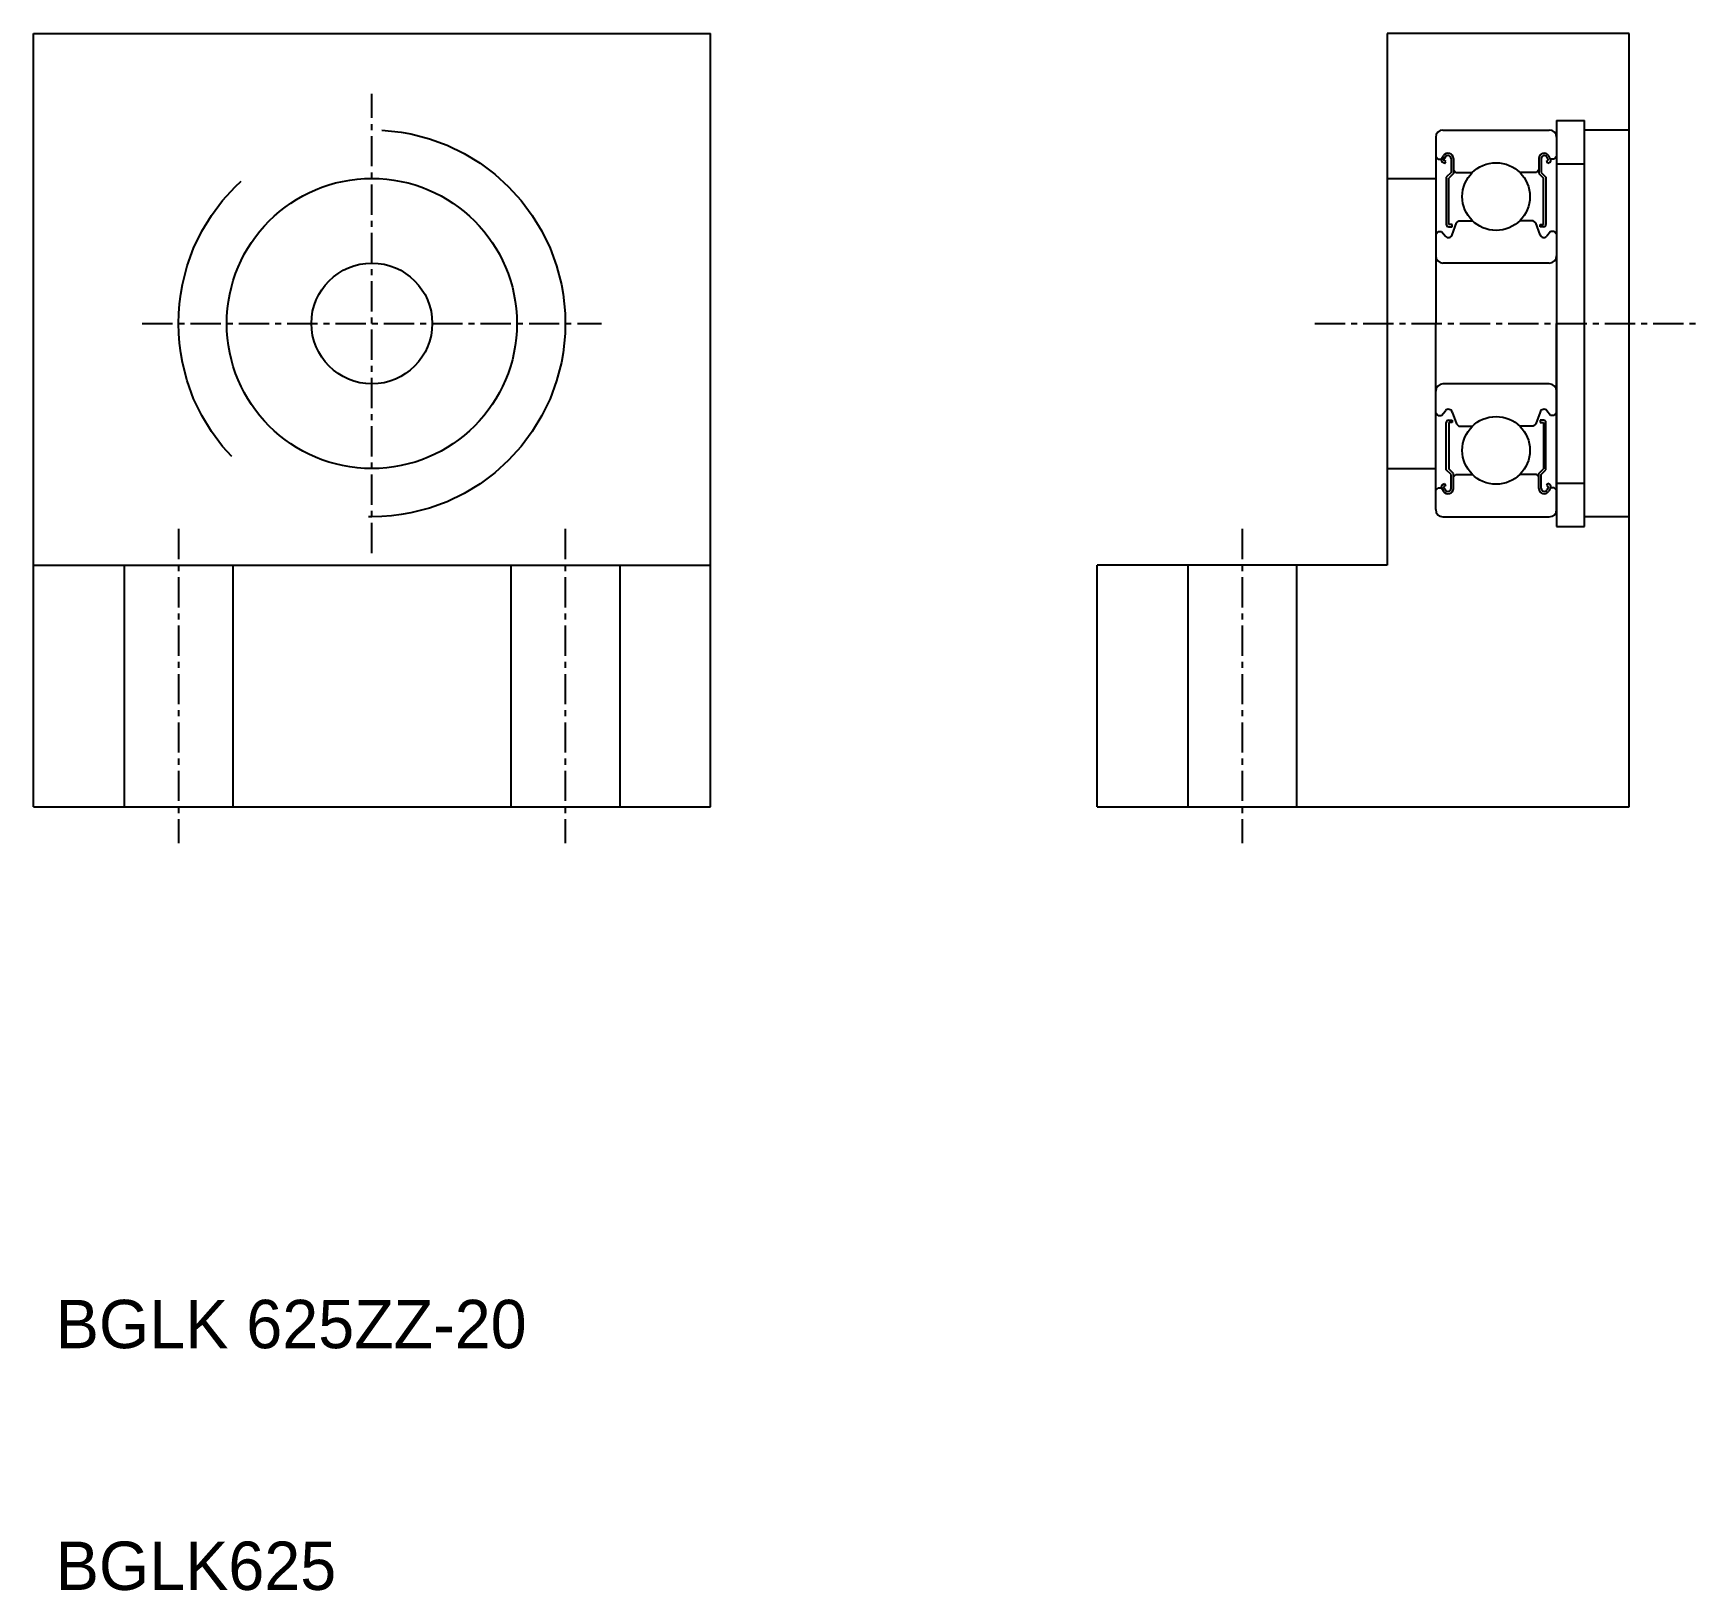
# Model space of a CAD drawing. Extents: x 76.3 to 145.3, y 63.6 to 128.
import ezdxf

# ---------------------------------------------------------------- set-up
doc = ezdxf.new("R2010")
doc.units = 0
doc.linetypes.add('CENTER', pattern=[2, 1.25, -0.25, 0.25, -0.25])
doc.linetypes.add('DASHED', pattern=[19.05, 12.7, -6.35])
doc.layers.get('0').update_dxf_attribs({"linetype": 'CONTINUOUS'})
doc.layers.add('CENTER', color=1, linetype='CENTER')

msp = doc.modelspace()

# ---------------------------------------------------------------- linework, layer by layer
for p, q in [((76.251, 96.002), (76.251, 128.002)), ((76.251, 128.002), (104.251, 128.002)), ((104.251, 96.002), (104.251, 128.002)), ((132.251, 128.002), (132.251, 106.002)), ((142.251, 128.002), (132.251, 128.002)), ((142.251, 96.002), (142.251, 128.002)), ((139.251, 124.402), (139.251, 116.002)), ((139.251, 124.402), (140.411, 124.402)), ((140.411, 107.602), (140.411, 124.402)), ((134.251, 123.702), (134.251, 116.002)), ((134.551, 124.002), (138.951, 124.002)), ((139.251, 123.702), (139.251, 116.002)), ((142.251, 124.002), (140.411, 124.002)), ((134.251, 122.902), (134.351, 122.802)), ((134.495, 122.802), (134.575, 122.937)), ((134.58, 122.753), (134.66, 122.888)), ((134.886, 122.827), (134.886, 122.252)), ((134.984, 122.827), (134.984, 122.212)), ((138.517, 122.827), (138.517, 122.212)), ((138.615, 122.827), (138.615, 122.252)), ((138.922, 122.753), (138.842, 122.888)), ((139.006, 122.802), (138.926, 122.937)), ((139.251, 122.902), (139.151, 122.802)), ((139.251, 123.302), (139.251, 107.602)), ((134.351, 122.802), (134.495, 122.802)), ((134.531, 122.669), (134.616, 122.62)), ((134.664, 122.704), (134.58, 122.753)), ((134.616, 122.62), (134.664, 122.704)), ((134.886, 122.252), (134.691, 122.057)), ((134.984, 122.212), (134.788, 122.016)), ((134.984, 122.352), (135.084, 122.252)), ((135.084, 122.252), (135.771, 122.252)), ((138.417, 122.252), (137.73, 122.252)), ((138.517, 122.352), (138.417, 122.252)), ((138.517, 122.212), (138.713, 122.016)), ((138.615, 122.252), (138.811, 122.057)), ((138.837, 122.704), (138.922, 122.753)), ((138.886, 122.62), (138.837, 122.704)), ((138.97, 122.669), (138.886, 122.62)), ((139.151, 122.802), (139.006, 122.802)), ((139.251, 122.602), (140.411, 122.602)), ((134.691, 122.057), (134.691, 120.1)), ((134.788, 120.1), (134.788, 122.016)), ((138.713, 120.1), (138.713, 122.016)), ((138.811, 122.057), (138.811, 120.1)), ((134.935, 120.1), (134.788, 120.1)), ((134.935, 119.668), (135.114, 120.158)), ((134.935, 120.002), (134.935, 120.1)), ((135.114, 120.158), (135.214, 120.252)), ((135.214, 120.252), (135.771, 120.252)), ((138.288, 120.252), (137.73, 120.252)), ((138.388, 120.158), (138.288, 120.252)), ((138.566, 119.668), (138.388, 120.158)), ((138.566, 120.002), (138.566, 120.1)), ((138.566, 120.1), (138.713, 120.1)), ((134.251, 119.702), (134.351, 119.802)), ((134.351, 119.802), (134.495, 119.802)), ((134.495, 119.802), (134.652, 119.61)), ((134.788, 120.002), (134.935, 120.002)), ((138.713, 120.002), (138.566, 120.002)), ((139.006, 119.802), (138.849, 119.61)), ((139.151, 119.802), (139.006, 119.802)), ((139.251, 119.702), (139.151, 119.802)), ((138.951, 118.502), (134.551, 118.502)), ((134.251, 108.302), (134.251, 116.002)), ((139.251, 108.302), (139.251, 116.002)), ((138.951, 113.502), (134.551, 113.502)), ((134.251, 112.302), (134.351, 112.202)), ((134.351, 112.202), (134.495, 112.202)), ((134.495, 112.202), (134.652, 112.395)), ((134.691, 109.948), (134.691, 111.904)), ((134.788, 112.002), (134.935, 112.002)), ((134.788, 111.904), (134.788, 109.988)), ((134.935, 111.904), (134.788, 111.904)), ((134.935, 112.337), (135.114, 111.846)), ((134.935, 112.002), (134.935, 111.904)), ((135.114, 111.846), (135.214, 111.752)), ((138.388, 111.846), (138.288, 111.752)), ((138.566, 112.337), (138.388, 111.846)), ((138.566, 112.002), (138.566, 111.904)), ((138.713, 112.002), (138.566, 112.002)), ((138.566, 111.904), (138.713, 111.904)), ((138.713, 111.904), (138.713, 109.988)), ((138.811, 109.948), (138.811, 111.904)), ((139.006, 112.202), (138.849, 112.395)), ((139.151, 112.202), (139.006, 112.202)), ((139.251, 112.302), (139.151, 112.202)), ((135.214, 111.752), (135.771, 111.752)), ((138.288, 111.752), (137.73, 111.752)), ((134.886, 109.752), (134.691, 109.948)), ((134.984, 109.793), (134.788, 109.988)), ((134.886, 109.177), (134.886, 109.752)), ((134.984, 109.177), (134.984, 109.793)), ((134.984, 109.652), (135.084, 109.752)), ((135.084, 109.752), (135.771, 109.752)), ((138.417, 109.752), (137.73, 109.752)), ((138.517, 109.652), (138.417, 109.752)), ((138.517, 109.793), (138.713, 109.988)), ((138.517, 109.177), (138.517, 109.793)), ((138.615, 109.752), (138.811, 109.948)), ((138.615, 109.177), (138.615, 109.752)), ((134.251, 109.102), (134.351, 109.202)), ((134.351, 109.202), (134.495, 109.202)), ((134.495, 109.202), (134.575, 109.067)), ((134.531, 109.336), (134.616, 109.385)), ((134.664, 109.3), (134.58, 109.251)), ((134.58, 109.251), (134.66, 109.116)), ((134.616, 109.385), (134.664, 109.3)), ((138.886, 109.385), (138.837, 109.3)), ((138.837, 109.3), (138.922, 109.251)), ((138.922, 109.251), (138.842, 109.116)), ((138.97, 109.336), (138.886, 109.385)), ((139.006, 109.202), (138.926, 109.067)), ((139.151, 109.202), (139.006, 109.202)), ((139.251, 109.102), (139.151, 109.202)), ((139.251, 109.402), (140.411, 109.402)), ((134.551, 108.002), (138.951, 108.002)), ((142.251, 108.002), (140.411, 108.002)), ((139.251, 107.602), (140.411, 107.602)), ((76.251, 106.002), (104.251, 106.002)), ((132.251, 106.002), (120.251, 106.002)), ((120.251, 96.002), (120.251, 106.002)), ((76.251, 96.002), (104.251, 96.002)), ((120.251, 96.002), (142.251, 96.002))]:
    msp.add_line(p, q)
at = {"color": 7, "linetype": 'CONTINUOUS'}
for p, q in [((132.251, 122.002), (134.251, 122.002)), ((132.251, 110.002), (134.251, 110.002))]:
    msp.add_line(p, q, dxfattribs=at)
at = {"color": 3, "linetype": 'DASHED'}
for p, q in [((80.001, 106.002), (80.001, 96.002)), ((84.501, 106.002), (84.501, 96.002)), ((96.001, 106.002), (96.001, 96.002)), ((100.501, 106.002), (100.501, 96.002)), ((124.001, 106.002), (124.001, 96.002)), ((128.501, 106.002), (128.501, 96.002))]:
    msp.add_line(p, q, dxfattribs=at)
msp.add_circle((90.251, 116.002), 8, dxfattribs=at)
for centre, radius in [((136.751, 121.252), 1.4), ((90.251, 116.002), 6), ((90.251, 116.002), 2.5), ((136.751, 110.752), 1.4)]:
    msp.add_circle(centre, radius)
for centre, radius, start, end in [((134.551, 123.702), 0.3, 90, 180), ((138.951, 123.702), 0.3, 0, 90), ((134.765, 122.827), 0.219, 0, 150.00027), ((134.765, 122.827), 0.121, 0, 150.00005), ((138.737, 122.827), 0.219, 29.99973, 180), ((138.737, 122.827), 0.121, 29.99995, 180), ((134.58, 122.753), 0.0978, 150.01376, 239.99626), ((138.922, 122.753), 0.0978, 300.00374, 29.98624), ((134.788, 120.1), 0.0978, 180.00005, 270.00003), ((138.713, 120.1), 0.0978, 269.99997, 359.99995), ((134.778, 119.715), 0.164, 220.00009, 343.15288), ((138.723, 119.715), 0.164, 196.84712, 319.99991), ((134.551, 118.802), 0.3, 180, 270), ((138.951, 118.802), 0.3, 270, 0), ((134.551, 113.202), 0.3, 90, 180), ((138.951, 113.202), 0.3, 0, 90), ((134.778, 112.289), 0.164, 16.84712, 139.99991), ((134.788, 111.904), 0.0978, 89.99997, 179.99995), ((138.723, 112.289), 0.164, 40.00009, 163.15288), ((138.713, 111.904), 0.0978, 0.00005, 90.00003), ((134.58, 109.251), 0.0978, 120.00374, 209.98624), ((134.765, 109.177), 0.219, 209.99973, 0), ((134.765, 109.177), 0.121, 209.99995, 0), ((138.737, 109.177), 0.219, 180, 330.00027), ((138.737, 109.177), 0.121, 180, 330.00005), ((138.922, 109.251), 0.0978, 330.01376, 59.99626), ((134.551, 108.302), 0.3, 180, 270), ((138.951, 108.302), 0.3, 270, 0)]:
    msp.add_arc(centre, radius, start, end)
at = {"layer": 'CENTER', "color": 1, "linetype": 'CENTER'}
for p, q in [((90.251, 106.502), (90.251, 125.502)), ((80.751, 116.002), (99.751, 116.002)), ((129.251, 116.002), (145.251, 116.002)), ((82.251, 107.502), (82.251, 94.502)), ((98.251, 107.502), (98.251, 94.502)), ((126.251, 107.502), (126.251, 94.502))]:
    msp.add_line(p, q, dxfattribs=at)

# ---------------------------------------------------------------- texts
for s, p in [('BGLK 625ZZ-20', (77.179, 73.615)), ('BGLK625', (77.179, 63.615))]:
    msp.add_text(s, height=2).set_placement(p)

doc.saveas('drawing.dxf')
